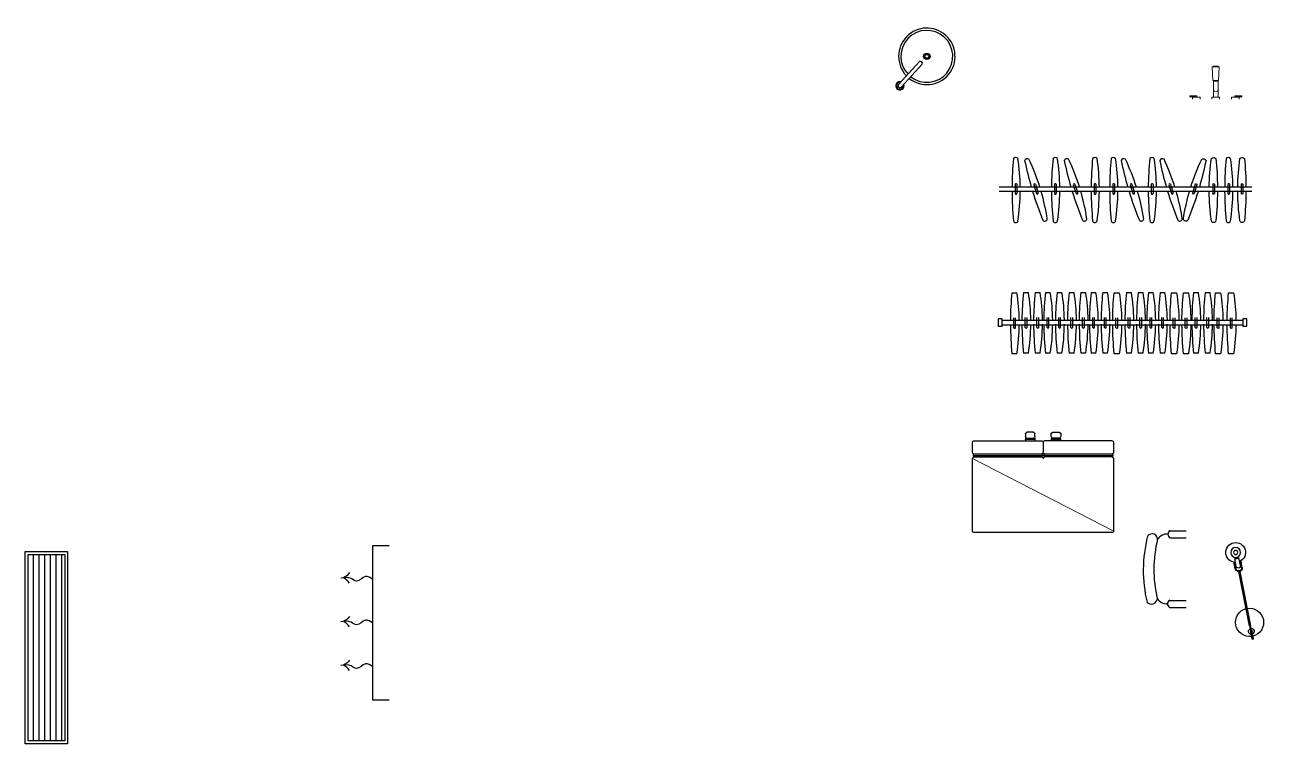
# Model space of a CAD drawing. Header units: millimetres. Extents: x -113526 to 211532, y -79714 to 28306.
# Drawn here: x 32313 to 41237, y 10927 to 16016 of the extents above; entities that cross this region are included whole.
import ezdxf

# ---------------------------------------------------------------- set-up
doc = ezdxf.new("R2010")
doc.units = ezdxf.units.MM
for name, color, linetype in [('3', 3, 'Continuous'), ('F', 8, 'Continuous'), ('P-Furniture(活动家具)', 4, 'Continuous'), ('家私', 4, 'Continuous')]:
    doc.layers.add(name, color=color, linetype=linetype)
doc.layers.add('内线', color=8, linetype='Continuous', lineweight=9)
doc.layers.add('家私线', color=42, linetype='Continuous', lineweight=9)

# ---------------------------------------------------------------- blocks, each defined once
blk = doc.blocks.new('dtyjtdyj')
at = {"color": 4, "linetype": 'ByBlock'}
for p, q in [((174030824.6, 70476156.3), (174030987.3, 70476008.6)), ((174030842.6, 70476176.5), (174031003.9, 70476030))]:
    blk.add_line(p, q, dxfattribs=at)
blk.add_lwpolyline([(174030842.6, 70476176.5, 0.766832), (174030824.6, 70476156.3)], format="xyb", dxfattribs=at)
at = {"color": 8, "linetype": 'ByBlock'}
for centre, radius in [((174030787, 70476209), 22.9), ((174030787, 70476208.7), 21.5), ((174030787, 70476208.7), 21.5), ((174030787.5, 70476208.7), 14), ((174030787.5, 70476208.7), 14), ((174030787.3, 70476208.7), 13.5), ((174030787.3, 70476208.7), 13.5)]:
    blk.add_circle(centre, radius, dxfattribs=at)
at = {"color": 4, "linetype": 'ByBlock'}
blk.add_circle((174030787, 70476209), 22.9, dxfattribs=at)
for centre, radius, start, end in [((174030787, 70476208.7), 200, 321.63957, 313.8863), ((174030994.9, 70476017.9), 29.7, 161.77762, 107.46924), ((174030995.6, 70476019.3), 13.5, 231.98209, 51.98209)]:
    blk.add_arc(centre, radius, start, end, dxfattribs=at)
at = {"color": 8, "linetype": 'ByBlock'}
for centre, radius, start, end in [((174030787, 70476208.7), 184, 321.97894, 313.54858), ((174030994.9, 70476017.9), 24.3, 167.59339, 99.70384)]:
    blk.add_arc(centre, radius, start, end, dxfattribs=at)
blk = doc.blocks.new('dhbdh')
at = {"layer": '家私线', "color": 4}
for p, q in [((173796861.2, 71126538.6), (173796875, 71126538.6)), ((173796861.2, 71126484), (173796875, 71126484)), ((173796875, 71126538.6), (173796875, 71126484)), ((173796875, 71126514.8), (173796877.8, 71126514.8)), ((173796875, 71126507.9), (173796880.7, 71126507.9)), ((173796877.8, 71126557.8), (173796877.8, 71126514.8)), ((173796884.8, 71126557.8), (173796877.8, 71126557.8)), ((173796884.8, 71126512), (173796884.8, 71126557.8)), ((173796861.2, 71126400.5), (173796875, 71126400.5)), ((173796875, 71126400.5), (173796875, 71126345.9)), ((173796937.4, 71126389.4), (173796877.4, 71126389.4)), ((173796937.4, 71126389.4), (173796993.7, 71126389.4)), ((173796988.3, 71126357), (173796988.3, 71126389.4)), ((173796993.7, 71126393.5), (173797090.4, 71126398.2)), ((173796993.7, 71126389.4), (173796993.7, 71126393.5)), ((173796993.7, 71126357), (173796993.7, 71126389.4)), ((173797090.4, 71126390.5), (173797090.4, 71126398.2)), ((173797094.7, 71126390.5), (173797090.4, 71126390.5)), ((173797090.4, 71126356), (173797090.4, 71126390.5)), ((173797094.7, 71126356), (173797094.7, 71126390.5)), ((173796861.2, 71126345.9), (173796875, 71126345.9)), ((173796937.4, 71126357), (173796877.4, 71126357)), ((173796937.4, 71126357), (173796993.7, 71126357)), ((173796993.7, 71126357), (173796993.7, 71126352.9)), ((173796993.7, 71126352.9), (173797090.4, 71126348.2)), ((173797090.4, 71126356), (173797090.4, 71126348.2)), ((173797094.7, 71126356), (173797090.4, 71126356)), ((173796861.2, 71126262.4), (173796875, 71126262.4)), ((173796875, 71126207.8), (173796875, 71126262.4)), ((173796875, 71126238.6), (173796880.7, 71126238.6)), ((173796875, 71126231.7), (173796877.8, 71126231.7)), ((173796877.8, 71126188.6), (173796877.8, 71126231.7)), ((173796884.8, 71126234.4), (173796884.8, 71126188.6)), ((173796861.2, 71126207.8), (173796875, 71126207.8)), ((173796884.8, 71126188.6), (173796877.8, 71126188.6))]:
    blk.add_line(p, q, dxfattribs=at)
for centre, radius, start, end in [((173796880.7, 71126512), 4.14, 270, 0), ((173796877.4, 71126373.2), 16.2, 90, 98.43072), ((173796929.5, 71126373.2), 16.2, 90, 270), ((173796877.4, 71126373.2), 16.2, 261.56928, 270), ((173796880.7, 71126234.4), 4.14, 0, 90)]:
    blk.add_arc(centre, radius, start, end, dxfattribs=at)
blk = doc.blocks.new('A$C0D381D28')
at = {"color": 8}
for p, q in [((270.4, 36.8), (204.3, 36.8)), ((270.4, 24.4), (204.3, 24.4))]:
    blk.add_line(p, q, dxfattribs=at)
for centre, radius, start, end in [((15.2, 31.8), 16.7, 106.25867, 253.74133), ((231.9, -2289), 2347.3, 90.30832, 95.41228), ((231.9, 1553.6), 1553.6, 261.80694, 269.53415), ((205.9, 30.6), 6.43, 105.08703, 254.91297), ((231.9, -2289), 2347.3, 84.58772, 89.57605), ((231.9, 1553.6), 1553.6, 270.64055, 278.19306), ((266.3, 30.6), 7.48, 303.97742, 56.02258), ((437.6, 31.8), 22.5, 314.50963, 45.49037)]:
    blk.add_arc(centre, radius, start, end, dxfattribs=at)
blk = doc.blocks.new('A$C7CA20C88')
at = {"color": 8}
for p, q in [((257.8, 96.2), (194.5, 76.8)), ((261.4, 84.3), (198.2, 65))]:
    blk.add_line(p, q, dxfattribs=at)
for centre, radius, start, end in [((901.7, -2139), 2347.3, 107.14687, 112.43233), ((901.7, -2139), 2347.3, 101.60777, 106.38209), ((-223, 1535.2), 1553.6, 287.32665, 295.21311), ((255.6, 89), 7.48, 320.99747, 73.04263), ((419.1, 140.3), 22.5, 331.52968, 62.51042), ((17.4, 17.4), 17.5, 130.6726, 263.3675), ((-223, 1535.2), 1553.6, 278.82699, 286.17124), ((197.9, 71.4), 6.43, 122.10709, 271.93302)]:
    blk.add_arc(centre, radius, start, end, dxfattribs=at)
blk = doc.blocks.new('hyui')
at = {"color": 4, "linetype": 'ByBlock'}
for p, q in [((420730.4, -200168.7), (420603.2, -200169.5)), ((420746.7, -200194.2), (420746.1, -200194.2)), ((420730.8, -200223.7), (420603.2, -200224.5)), ((420733.9, -200716.8), (420603.2, -200717.7)), ((420734.2, -200771.8), (420603.2, -200772.7)), ((420749.9, -200744.2), (420749.7, -200744.2))]:
    blk.add_line(p, q, dxfattribs=at)
at = {"color": 4, "linetype": 'ByBlock', "extrusion": (0, 0, -1)}
for centre, major_axis, start_param, end_param in [((420714.2, -200196.3), (-22.6, 22.6), 1.269632, 3.43012), ((420749.7, -200288.3), (66.5, 66.5), -0.818013, 0.196044), ((420871.1, -200235.8), (-30.3, 30.3), 5.292959, 8.054543), ((419851, -200480.4), (770.3, 770.3), 0.536647, 1.018398), ((420751.8, -200650.1), (66.6, 66.6), 1.363104, 2.376118), ((420877.1, -200698.1), (33.9, 33.9), 1.56882, 3.781542), ((420717.6, -200744.4), (-22.6, 22.6), 1.269632, 3.43012)]:
    blk.add_ellipse(centre, major_axis=major_axis, ratio=1, start_param=start_param, end_param=end_param, dxfattribs=at)
at = {"color": 8, "linetype": 'ByBlock', "extrusion": (0, 0, -1)}
blk.add_ellipse((419855.1, -200474.4), major_axis=(708.3, 708.3), ratio=1, start_param=0.545043, end_param=1.014143, dxfattribs=at)
blk = doc.blocks.new('tasklight')
at = {"layer": 'P-Furniture(活动家具)', "color": 251}
for p, q in [((-25, 96.3), (349.4, 214.3)), ((-22.6, 88.7), (351.8, 206.6)), ((366.6, 241.7), (404.8, 253.7)), ((368.1, 236.9), (406.3, 249)), ((380.1, 198.8), (418.3, 210.8)), ((381.6, 194), (419.8, 206)), ((383.9, 236.7), (436.4, 253.2)), ((392.9, 208.1), (445.4, 224.6)), ((396.9, 253.9), (401.6, 255.4)), ((397.6, 251.5), (396.9, 253.9)), ((400.6, 241.9), (399.1, 246.7)), ((402.4, 253), (401.6, 255.4)), ((405.4, 243.4), (403.9, 248.2)), ((406.3, 249), (404.8, 253.7)), ((409.6, 213.3), (411.1, 208.5)), ((412.6, 203.8), (413.4, 201.4)), ((413.4, 201.4), (418.2, 202.9)), ((414.4, 214.8), (415.9, 210)), ((417.4, 205.3), (418.2, 202.9)), ((418.3, 210.8), (419.8, 206)), ((-96, 71.9), (-24.4, 94.4)), ((-94.8, 68), (-23.2, 90.6)), ((-71.7, 84.7), (-56.5, 89.6)), ((-55.6, 86.7), (-56.5, 89.6)), ((-22.6, 88.7), (-25, 96.3)), ((-115.6, 67.8), (-70.8, 81.9)), ((-113.2, 60.1), (-115.6, 67.8)), ((-113.2, 60.1), (-68.4, 74.3)), ((-94.8, 68), (-96, 71.9)), ((-70.8, 81.9), (-71.7, 84.7)), ((-55.6, 86.7), (-70.8, 81.9)), ((-70.8, 81.9), (-70.2, 80)), ((-69, 76.2), (-68.4, 74.3)), ((-67.4, 80.9), (-68, 82.8)), ((-57.8, 83.9), (-58.4, 85.8))]:
    blk.add_line(p, q, dxfattribs=at)
for radius in [35, 15]:
    blk.add_circle((481.4, 251.6), radius, dxfattribs=at)
for centre, radius, start, end in [((481.4, 251.6), 70, 209.85888, 185.11163), ((0, 100), 100, 19.7777, 195.19281), ((374.1, 217.9), 25, 107.48525, 287.48525), ((374.1, 217.9), 20, 107.48525, 287.48525), ((388.4, 222.4), 15, 107.48525, 287.48525), ((481.4, 251.6), 45, 178.01403, 216.95647), ((0, 100), 100, 199.7777, 15.19281), ((-62, 80.5), 20, 209.02221, 185.94829)]:
    blk.add_arc(centre, radius, start, end, dxfattribs=at)
blk = doc.blocks.new('A$C742B1EFD')
at = {"layer": '内线', "color": 8}
for p, q in [((440, 664.3, 0), (377.5, 664.3, 0)), ((440, 658.5, 0), (377.5, 658.5, 0)), ((560, 664.3, 0), (622.5, 664.3, 0)), ((560, 658.5, 0), (622.5, 658.5, 0)), ((494.8, 548.5, 0), (6.2, 548.5, 0)), ((494.4, 542.8, 0), (6.6, 542.8, 0)), ((505.2, 548.5, 0), (993.8, 548.5, 0)), ((505.6, 542.8, 0), (993.4, 542.8, 0)), ((0, 11.4, 0), (1000, 524.6, 0))]:
    blk.add_line(p, q, dxfattribs=at)
at = {"layer": '内线', "color": 4}
for p, q in [((490, 557.6, 0), (10, 557.6, 0)), ((510, 557.6, 0), (990, 557.6, 0))]:
    blk.add_line(p, q, dxfattribs=at)
at = {"layer": '家私', "color": 4}
for p, q in [((0, 569, 0), (0, 638.6, 0)), ((10, 650, 0), (490, 650, 0)), ((375.5, 699, 0), (375.5, 680.2, 0)), ((432, 710.4, 0), (385.5, 710.4, 0)), ((385.5, 668.8, 0), (432, 668.8, 0)), ((442, 680.2, 0), (442, 699, 0)), ((500, 638.6, 0), (500, 569, 0)), ((500, 638.6, 0), (500, 569, 0)), ((990, 650, 0), (510, 650, 0)), ((558, 680.2, 0), (558, 699, 0)), ((568, 710.4, 0), (614.5, 710.4, 0)), ((614.5, 668.8, 0), (568, 668.8, 0)), ((624.5, 699, 0), (624.5, 680.2, 0)), ((1000, 569, 0), (1000, 638.6, 0)), ((10, 536, 0), (490, 536, 0)), ((990, 536, 0), (510, 536, 0)), ((0, 11.4, 0), (0, 524.6, 0)), ((1000, 11.4, 0), (1000, 524.6, 0)), ((10, 0, 0), (990, 0, 0))]:
    blk.add_line(p, q, dxfattribs=at)
for centre, major_axis, start_param, end_param in [((10, 638.6, 0), (0, 11.4), 0, 1.570796), ((385.5, 699, 0), (0, 11.4), 0, 1.570796), ((385.5, 680.2, 0), (0, 11.4), 1.570796, 3.141593), ((403.6, 660, 0), (0, 31.2), 1.170425, 1.896377), ((432, 699, 0), (0, 11.4), 4.712389, 6.283185), ((432, 680.2, 0), (0, 11.4), 3.141593, 4.712389), ((413.9, 660, 0), (0, 31.2), 4.386808, 5.11276), ((490, 638.6, 0), (0, 11.4), 4.712389, 6.283185), ((510, 638.6, 0), (0, 11.4), 0, 1.570796), ((568, 699, 0), (0, 11.4), 0, 1.570796), ((568, 680.2, 0), (0, 11.4), 1.570796, 3.141593), ((586.1, 660, 0), (0, 31.2), 1.170425, 1.896377), ((614.5, 699, 0), (0, 11.4), 4.712389, 6.283185), ((614.5, 680.2, 0), (0, 11.4), 3.141593, 4.712389), ((596.4, 660, 0), (0, 31.2), 4.386808, 5.11276), ((990, 638.6, 0), (0, 11.4), 4.712389, 6.283185), ((10, 569, 0), (0, 11.4), 1.570796, 3.141593), ((10, 524.6, 0), (0, 11.4), 0, 1.570796), ((19.8, 546.8, 0), (0, 15.6), 0.802767, 2.338826), ((490, 569, 0), (0, 11.4), 3.141593, 4.712389), ((490, 524.6, 0), (0, 11.4), 4.712389, 6.283185), ((481.2, 546.8, 0), (0, 15.6), 3.939696, 5.485082), ((510, 569, 0), (0, 11.4), 1.570796, 3.141593), ((510, 524.6, 0), (0, 11.4), 0, 1.570796), ((518.8, 546.8, 0), (0, 15.6), 0.798103, 2.343489), ((990, 569, 0), (0, 11.4), 3.141593, 4.712389), ((980.2, 546.8, 0), (0, 15.6), 3.944359, 5.480419), ((990, 524.6, 0), (0, 11.4), 4.712389, 6.283185), ((10, 11.4, 0), (0, 11.4), 1.570796, 3.141593), ((990, 11.4, 0), (0, 11.4), 3.141593, 4.712389)]:
    blk.add_ellipse(centre, major_axis=major_axis, ratio=0.876923, start_param=start_param, end_param=end_param, dxfattribs=at)
blk = doc.blocks.new('A$C348849B1')
at = {"layer": '3', "color": 8}
for p, q in [((20, 20.1), (20, 1341)), ((60, 20.1), (60, 1341)), ((100, 20.1), (100, 1341)), ((140, 20.1), (140, 1341)), ((180, 20.1), (180, 1341)), ((220, 20.1), (220, 1341)), ((260, 20.1), (260, 1341))]:
    blk.add_line(p, q, dxfattribs=at)
at = {"layer": '3', "color": 1}
blk.add_lwpolyline([(0, 0.1), (0, 1361), (300, 1361), (300, 0.1)], close=True, dxfattribs=at)
at = {"layer": '3', "color": 8}
blk.add_lwpolyline([(20, 20.1), (20, 1341), (280, 1341), (280, 20.1)], close=True, dxfattribs=at)
blk = doc.blocks.new('横线咀出风口')
at = {"color": 3}
blk.add_lwpolyline([(280293.2, 42680.9), (280293.2, 42780.9), (281218.2, 42780.9), (281218.2, 42680.9)], dxfattribs=at)
for centre in [(280415.8, 42993.5), (280678.3, 42993.5), (280940.8, 42993.5)]:
    blk.add_ellipse(centre, major_axis=(-31.8, 76.5), ratio=0.894116, start_param=3.236421, end_param=3.881516, dxfattribs=at)
at = {"color": 3, "extrusion": (0, 0, -1)}
for centre in [(280555, 42993.5), (280817.5, 42993.5), (281080, 42993.5)]:
    blk.add_ellipse(centre, major_axis=(31.8, 76.5), ratio=0.894116, start_param=3.236421, end_param=3.881516, dxfattribs=at)
at = {"color": 3}
for points in [[(280493.2, 42780.9), (280484, 42795), (280462.5, 42828.1), (280519.4, 42869.1), (280478.6, 42916.6), (280483.5, 42950.4), (280486.6, 42971.8)], [(280755.7, 42780.9), (280746.5, 42795), (280725, 42828.1), (280781.9, 42869.1), (280741.1, 42916.6), (280746, 42950.4), (280749.1, 42971.8)], [(281018.2, 42780.9), (281009, 42795), (280987.5, 42828.1), (281044.4, 42869.1), (281003.6, 42916.6), (281008.5, 42950.4), (281011.6, 42971.8)]]:
    blk.add_open_spline(points, degree=3, knots=[0, 0, 0, 0, 44.92617, 104.849434, 140.824678, 203.555607, 203.555607, 203.555607, 203.555607], dxfattribs=at)
blk = doc.blocks.new('hfd')
at = {"layer": 'F', "color": 8}
for p, q in [((-1034314.1, -372042.9), (-1034279.5, -372042.9)), ((-1034231.5, -372042.7), (-1034196.9, -372042.7)), ((-1034304.8, -372225.3), (-1034304.8, -372296.7)), ((-1034291.4, -372225.3), (-1034291.4, -372296.7)), ((-1034222.2, -372225.1), (-1034222.2, -372296.6)), ((-1034208.8, -372225.1), (-1034208.8, -372296.6)), ((-1034279.5, -372473.6), (-1034314.1, -372473.6)), ((-1034196.9, -372473.5), (-1034231.5, -372473.5))]:
    blk.add_line(p, q, dxfattribs=at)
for centre, radius, start, end in [((-1032873.9, -372265.6), 1457.4, 171.20764, 179.3117), ((-1036468.8, -372265.6), 2200.6, 0.45532, 5.80946), ((-1032791.3, -372265.5), 1457.4, 171.20764, 179.3117), ((-1036386.2, -372265.4), 2200.6, 0.45532, 5.80946), ((-1034298.1, -372229.8), 8.08, 33.97742, 146.02258), ((-1034215.5, -372229.6), 8.08, 33.97742, 146.02258), ((-1033097.4, -372268.8), 1233.9, 180.5457, 189.55719), ((-1036129.9, -372268.8), 1861.7, 353.68333, 359.63949), ((-1033014.8, -372268.6), 1233.9, 180.5457, 189.55719), ((-1036047.3, -372268.6), 1861.7, 353.68333, 359.63949)]:
    blk.add_arc(centre, radius, start, end, dxfattribs=at)
blk = doc.blocks.new('drtyjj')
at = {"layer": 'F', "color": 8}
for p, q in [((174031251.3, 70471531.8), (174031251.3, 70471497.2)), ((174031433.7, 70471522.5), (174031505.2, 70471522.5)), ((174031433.7, 70471509.1), (174031505.2, 70471509.1)), ((174031682.1, 70471497.2), (174031682.1, 70471531.8))]:
    blk.add_line(p, q, dxfattribs=at)
for centre, radius, start, end in [((174031474.1, 70470091.6), 1457.4, 90.6883, 98.79236), ((174031474, 70473686.5), 2200.6, 264.19054, 269.54468), ((174031438.2, 70471515.8), 8.08, 123.97742, 236.02258), ((174031477.2, 70470315.1), 1233.9, 80.44281, 89.4543), ((174031477.2, 70473347.6), 1861.7, 270.36051, 276.31667)]:
    blk.add_arc(centre, radius, start, end, dxfattribs=at)
blk = doc.blocks.new('RTJ J')
at = {"layer": 'F', "color": 8}
for p, q in [((306340.3, 6570.5, 0), (306374.9, 6570.5, 0)), ((306352.2, 6322.1, 0), (306352.2, 6393.6, 0)), ((306365.6, 6322.1, 0), (306365.6, 6393.6, 0)), ((306374.9, 6139.7, 0), (306340.3, 6139.7, 0))]:
    blk.add_line(p, q, dxfattribs=at)
for centre, radius, start, end in [((308190.6, 6365.7, 0), 1861.7, 173.68333, 179.63949), ((305158.1, 6365.6, 0), 1233.9, 0.5457, 9.55719), ((308529.5, 6362.5, 0), 2200.6, 180.45532, 185.80946), ((304934.7, 6362.5, 0), 1457.4, 351.20764, 359.3117), ((306358.9, 6326.7, 0), 8.08, 213.97742, 326.02258)]:
    blk.add_arc(centre, radius, start, end, dxfattribs=at)

msp = doc.modelspace()

# ---------------------------------------------------------------- linework, layer by layer
at = {"color": 8}
for p, q in [((41004.7, 14868.3), (39214.7, 14868.3)), ((41004.7, 14838.3), (39214.7, 14838.3)), ((39235.6, 13927.2, 0), (40939.5, 13927.2, 0)), ((39235.6, 13894.8, 0), (40939.5, 13894.8, 0))]:
    msp.add_line(p, q, dxfattribs=at)
at = {"color": 8, "ltscale": 100}
for points in [[(39207.5, 13884.8), (39235.6, 13884.8), (39235.6, 13936.7), (39207.5, 13936.7)], [(40939.5, 13884.8), (40967.5, 13884.8), (40967.5, 13936.7), (40939.5, 13936.7)]]:
    msp.add_lwpolyline(points, close=True, dxfattribs=at)

# ---------------------------------------------------------------- block references
at = {"rotation": 270}
msp.add_blockref('dtyjtdyj', (-70437507.6, 174046582.2), dxfattribs=at)
at = {"color": 6, "rotation": 90}
msp.add_blockref('dhbdh', (71167121.2, -173781368.6), dxfattribs=at)
at = {"color": 8, "rotation": 90}
for name, p in [('A$C0D381D28', (39362.9, 14619)), ('A$C7CA20C88', (39554.4, 14628.6)), ('A$C0D381D28', (39642.9, 14619)), ('A$C7CA20C88', (39835.1, 14628.6)), ('A$C0D381D28', (39923.6, 14619)), ('A$C0D381D28', (40054.9, 14619)), ('A$C7CA20C88', (40237.9, 14628.6)), ('A$C0D381D28', (40328.3, 14619)), ('A$C7CA20C88', (40511.3, 14628.6)), ('A$C0D381D28', (40869.6, 14619))]:
    msp.add_blockref(name, p, dxfattribs=at)
at = {"color": 8, "xscale": -1, "rotation": 270}
for name, p in [('A$C7CA20C88', (40519, 14628.6)), ('A$C0D381D28', (40702, 14619)), ('A$C0D381D28', (40903.8, 14619))]:
    msp.add_blockref(name, p, dxfattribs=at)
msp.add_blockref('RTJ J', (-267035.8, 7549.8, 0))
at = {"color": 7, "rotation": 180}
for p in [(-994810.7, -358350.6, 0), (-994655.6, -358350.6, 0), (-994487.6, -358350.6, 0), (-994332.4, -358350.6, 0), (-994081.3, -358350.6, 0), (-993926.1, -358350.6, 0), (-993606.5, -358350.6, 0)]:
    msp.add_blockref('hfd', p, dxfattribs=at)
at = {"xscale": -1, "rotation": 270}
for p in [(-70431468.1, -174017561.8, 0), (-70431061.8, -174017561.8, 0), (-70430977.2, -174017561.8, 0), (-70430749.7, -174017561.8, 0), (-70430657.5, -174017561.8, 0)]:
    msp.add_blockref('drtyjj', p, dxfattribs=at)
at = {"color": 1, "lineweight": 5, "xscale": -0.9000000059604644, "yscale": 0.9000000059604644, "zscale": 0.9}
msp.add_blockref('hyui', (419081, 192587.7), dxfattribs=at)
at = {"xscale": -1.178531348705291, "yscale": 1.178531348705291, "zscale": 1.17853134293109, "rotation": 90}
msp.add_blockref('横线咀出风口', (85192.4, 342662.7), dxfattribs=at)
at = {"layer": '3', "color": 4}
msp.add_blockref('A$C348849B1', (32312.7, 10926.9), dxfattribs=at)
at = {"layer": 'P-Furniture(活动家具)', "color": 251, "extrusion": (0, -2.6486e-12, -1), "zscale": -1, "rotation": 61.30993267114578}
msp.add_blockref('tasklight', (-40899.8, 11738.7, 0), dxfattribs=at)
at = {"layer": '内线', "xscale": -1}
msp.add_blockref('A$C742B1EFD', (40024.9, 12422.3, 0), dxfattribs=at)

doc.saveas('drawing.dxf')
